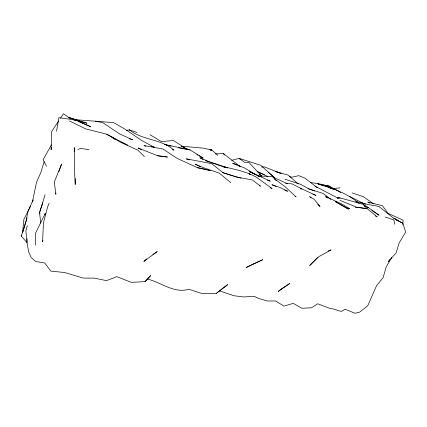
<?xml version="1.0" encoding="UTF-8"?>
<svg xmlns="http://www.w3.org/2000/svg" width="427" height="427" viewBox="0 0 427 427"><rect width="100%" height="100%" fill="white"/><g stroke="black" fill="none" stroke-linecap="round" stroke-linejoin="round"><path stroke-width="0.64" d="M75.264 178.507L75.221 184.485L74.394 167.992L74.25 147.689L74.517 151.58M27.082 238.778L27.008 242.691L28.62 251.674L31.16 257.582L35.868 261.527L44.76 262.995L50.829 271.129L64.514 272.495L83.196 278.057L94.42 278.137L106.478 280.63L116.817 276.669L131.388 282.375L145.015 281.628L150.603 275.671L145.015 281.628M35.329 245.077L35.671 232.939L45.23 213.436L44.899 214.728M55.884 192.988L55.825 194.322L54.325 181.993L61.557 164.16L58.921 171.569M402.864 224.597L403.072 220.135L387.967 213.335L382.48 205.729L367.775 202.12L370.086 203.124M22.535 232.758L23.88 219.355L30.45 206.326M51.453 147.454L51.096 149.898L51.71 131.489L58.659 120.958M56.535 131.308L58.899 117.719L76.049 120.094L90.759 126.76L77.938 121.327M42.887 240.433L42.577 241.714L43.447 222.953L47.653 206.785L49.073 203.252M23.111 231.53L23.645 229.651M23.997 228.402L27.066 217.727M27.339 225.755L25.882 230.676L27.008 242.691L21.35 236.163L26.122 220.892L27.968 211.541L33.023 199.932M44.178 161.636L40.971 172.241L36.557 182.142L32.388 202.024L33.087 200.274M45.075 194.723L39.519 212.641L40.779 223.075M42.876 202.782L39.519 212.641L40.037 213.804M21.35 236.163L21.878 235.101M51.352 144.924L43.138 159.661L46.511 166.258M391.698 257.428L386.125 267.142L383.099 277.667L376.534 285.748L367.706 305.807L359.534 312.217L354.986 313.247L345.187 309.26L341.36 311.432L333.487 309.015L329.543 308.305L317.725 303.768L311.55 307.755L302.006 308.299L293.194 303.357L283.955 306.154L275.623 300.987L267.302 300.992L258.799 298.532L254.14 296.269L243.876 296.957L234.007 295.762L219.462 290.835L216.259 293.466L201.603 293.44L188.878 289.255C174.04 293.781 161.011 282.263 147.166 278.98M60.49 118.188L63.42 113.753L69.782 118.135L68.779 117.446L86.927 123.227L77.34 120.499M389.744 259.616L388.26 261.783L396.128 252.885L399.053 243.171L405.65 231.994L402.832 223.342L392.733 217.546L378.872 206.406L367.727 204.48L355.67 201.549M317.496 257.46L309.724 265.551L319.033 256.531L331.08 249.902L327.979 251.076M146.488 258.874L143.851 261.473L157.168 251.594L152.898 254.508M216.259 293.466L227.714 284.59L219.462 290.835M77.879 149.541L80.756 148.334L89.024 149.749M231.621 160.333L239.131 158.385L260.806 165.318L274.262 177.493L268.402 172.278M126.259 130.358L129.488 129.888L137.04 132.45M333.562 188.553L340.116 187.864M300.533 188.953L301.846 188.867L315.964 195.379L312.815 194.354M261.714 167.037L264.366 166.866L281.121 173.485L275.607 171.574M215.544 153.901L223.39 153.565L240.454 166.722M258.298 176.031L271.417 176.447L287.494 183.685M73.391 119.971L76.049 120.094L68.779 117.446L72.446 119M258.1 176.073L259.317 176.137M209.988 149.957L211.979 150.085L217.791 155.375M323.73 185.361L328.982 185.724L332.911 188.622M310.488 182.633C321.243 183.717 332.019 186.3 340.89 192.78M285.583 183.332L292.079 183.909L301.846 188.867L300.539 188.681M181.144 146.151L203.14 148.126L211.979 150.085L210.02 149.882M355.253 207.223L367.129 208.606L377.18 216.847L375.392 215.966M157.606 155.855L167.475 157.061L157.398 155.609L137.99 147.955L141.412 149.749M325.678 185.884L329.607 186.369M178.278 147.769L189.956 149.877L203.103 158.017L199.105 155.834M72.232 118.85L77.992 119.896L113.582 122.581L125.442 129.424L141.524 140.408L154.355 147.347L151.371 146.125M95.226 121.199L102.715 122.597L119.763 134.03L132.61 139.762L129.456 138.855M289.447 176.693L291.935 177.162L298.836 175.668L304.953 178.123L317.181 187.602M337.17 198.139L338.424 198.395L315.067 186.199M197.397 167.816L210.207 170.49L196.804 167.363L176.799 158.187L163.007 149.044L143.995 145.57L145.788 146.231M222.686 166.423L238.73 170.304L249.128 173.586L256.115 177.029L272.068 188.51L270.254 187.747M121.316 142.191L127.315 145.025L106.718 134.185L85.667 128.863L69.42 120.953M171.238 146.173L164.256 144.395L189.956 149.877L184.827 148.057L181.672 146.424M241.02 178.235L222.382 172.62M356.833 202.056L358.701 202.59M275.628 171.542L288.252 175.166L298.195 184.032M222.68 166.45L227.783 167.912L209.139 161.726L199.905 157.718L203.087 159.607M189.924 159.922L186.273 158.849L211.6 163.621L223.033 172.689L236.579 177.061L252.143 179.868L260.566 186.199L259.349 185.692M307.958 188.638L323.036 193.399L330.84 199.302M285.028 179.271L300.277 184.181L309.212 189.028L314.619 190.997M205.382 160.653L222.045 166.268M324.146 185.996L317.875 183.861C332.43 188.184 347.413 193.319 359.043 203.396M328.539 187.49L333.556 189.204L322.839 184.902L323.901 185.681M352.174 192.892L363.206 196.671L373.838 203.962M385.261 217.023L393.886 219.969L394.703 224.212M267.265 180.135L270.307 181.192L249.069 171.457L253.126 173.581M360.751 202.435L365.624 204.218M340.025 200.407L356.737 207.255L367.129 208.606L363.313 204.384L337.81 197.258L340.143 198.459M276.141 186.476L271.914 184.72L280.053 187.485L287.611 191.243L284.596 189.988M347.759 207.954L349.59 208.718L341.552 203.839L325.539 196.596L327.755 197.984M396.363 219.953L398.727 220.956L393.854 218.245L402.832 223.342M222.648 166.525L224.463 167.293M73.663 119.512L75.494 120.291M257.977 172.017L267.996 176.602M366.772 206.93L368.576 207.714L379.011 215.208L371.922 210.495M172.118 149.391L173.88 150.171C161.459 138.684 142.319 140.467 129.488 129.888L130.518 130.731M257.433 171.622L264.543 174.83M236.852 165.089L232.646 163.189L244.5 167.971L258.479 176.148M238.052 165.633L239.857 166.45M200.455 166.749L195.203 164.144L203.135 167.614L219.291 173.1L230.788 182.687M349.83 196.559L363.831 203.583M254.284 174.189L255.442 174.792M187.111 149.301L173.399 140.51L161.545 141.641L150.016 134.729M196.82 154.59L197.963 155.214M106.718 134.185L120.115 142.01L137.873 150.187L144.369 156.57M295.025 196.319L296.119 196.959L285.209 186.791L273.915 178.411L276.296 180.621M368.576 207.714L363.313 204.384L365.229 207.084M111.298 136.656L114.943 139.383M259.354 174.221L261.746 176.26L248.994 162.5L244.596 162.297L239.131 158.385L240.102 159.266M250.035 174.387L249.128 173.586L250.115 174.483M311.053 197.984L309.639 196.639L314.256 199.409L320.026 206.529L317.667 204.282M224.661 155.017L223.39 153.565L224.255 154.563M281.452 288.94L278.249 291.46L289.655 283.539L281.452 288.94M253.291 263.982L246.021 267.622L262.722 259.717L253.291 263.982M340.783 204.656L335.254 201.539L348.427 209.155L340.783 204.656"/></g></svg>
